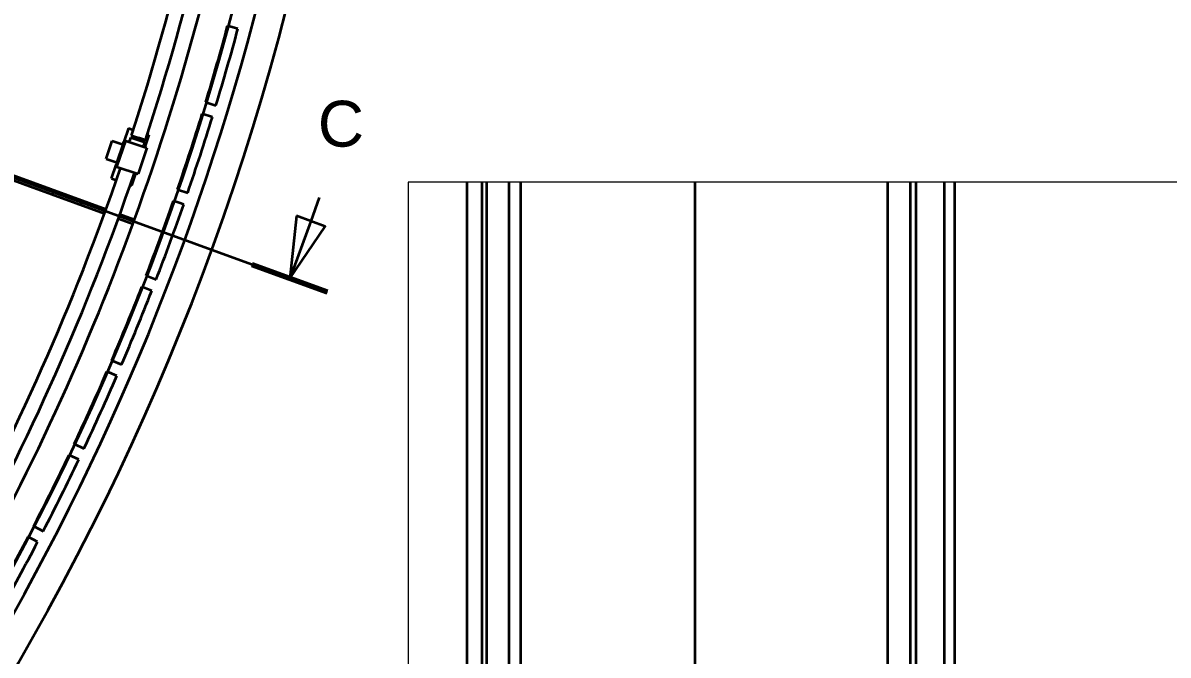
# Model space of a CAD drawing. Header units: millimetres. Extents: x 0 to 42050, y 0 to 29700.
# Drawn here: x 17696 to 21443, y 5364 to 7431 of the extents above; entities that cross this region are included whole.
import ezdxf

# ---------------------------------------------------------------- set-up
doc = ezdxf.new("R2010")
doc.units = ezdxf.units.MM
doc.header["$LTSCALE"] = 50
doc.linetypes.add('CHAIN', pattern=[0.3543, 0.2362, -0.0295, 0.0591, -0.0295])
doc.layers.get('0').update_dxf_attribs({"lineweight": 18})
for name, color, linetype, lineweight in [('Detail Boundary', 7, 'Continuous', 18), ('Section Line', 7, 'CHAIN', 35), ('Visible', 7, 'Continuous', 35)]:
    doc.layers.add(name, color=color, linetype=linetype, lineweight=lineweight)
doc.styles.add('Title', font='arial.ttf')

# ---------------------------------------------------------------- blocks, each defined once
blk = doc.blocks.new('2dTransSection3')
at = {"layer": 'Section Line', "linetype": 'CHAIN', "ltscale": 22.661589}
blk.add_line((373.849, 130.999), (293.487, 160.248), dxfattribs=at)
at = {"layer": 'Section Line', "linetype": 'Continuous'}
for p, q in [((373.321, 137.196), (372.76, 135.652)), ((371.82, 135.994), (371.392, 131.893)), ((372.76, 135.652), (371.392, 131.893)), ((373.699, 135.31), (371.82, 135.994)), ((371.392, 131.893), (373.699, 135.31))]:
    blk.add_line(p, q, dxfattribs=at)
at = {"layer": 'Section Line', "linetype": 'Continuous', "lineweight": 70}
blk.add_line((373.849, 130.999), (368.935, 132.788), dxfattribs=at)
at = {"layer": 'Section Line', "linetype": 'Continuous', "flags": 128}
blk.add_lwpolyline([(371.82, 135.994), (371.392, 131.893), (373.699, 135.31), (371.82, 135.994)], dxfattribs=at)
at = {"layer": 'Section Line'}
blk.add_solid([(371.82, 135.994), (371.392, 131.893), (373.699, 135.31), (371.82, 135.994)], dxfattribs=at)
at = {"layer": 'Section Line', "insert": (373.223, 140.484), "char_height": 3, "attachment_point": 7, "style": 'Title'}
blk.add_mtext('C', dxfattribs=at)
blk = doc.blocks.new('2dTransSymbol1')
at = {"layer": 'Detail Boundary', "flags": 128}
blk.add_lwpolyline([(379.134, 138.197), (379.134, 13.843), (629.363, 13.843), (629.363, 138.197), (379.134, 138.197)], dxfattribs=at)

msp = doc.modelspace()

# ---------------------------------------------------------------- linework, layer by layer
at = {"layer": 'Visible'}
for p, q in [((18399.88, 7412.06), (18366.07, 7421.08)), ((18294.57, 7171.5), (18328.04, 7161.25)), ((18316.32, 7123.01), (18282.86, 7133.25)), ((18041.59, 7086.96), (18026.59, 7042.42)), ((18041.59, 7086.96), (18057.59, 7081.58)), ((17968.87, 6986.94), (17988.66, 7045.7)), ((17988.66, 7045.7), (18020.88, 7034.85)), ((18004.21, 6960.27), (18032.93, 7045.56)), ((18032.93, 7045.56), (18102.11, 7022.27)), ((18049.14, 7055.7), (18095.03, 7040.63)), ((18051.31, 7062.33), (18097.21, 7047.3)), ((18052.6, 7054.56), (18052.37, 7055.67)), ((18054.78, 7061.2), (18053.93, 7060.44)), ((18091.56, 7041.78), (18072.08, 7048.17)), ((18093.74, 7048.43), (18074.26, 7054.82)), ((18093.74, 7048.43), (18093.75, 7048.44)), ((18093.74, 7048.43), (18093.98, 7047.31)), ((18107.93, 7064.63), (18094.85, 7025.77)), ((18103.37, 7066.16), (18107.93, 7064.63)), ((17426.93, 7019.08), (17968.38, 6822.01)), ((18023.72, 7033.89), (18003.94, 6975.13)), ((18006.78, 6974.17), (18026.56, 7032.93)), ((18023.72, 7033.89), (18020.88, 7034.85)), ((18023.72, 7033.89), (18026.59, 7042.42)), ((18026.56, 7032.93), (18028.48, 7038.62)), ((18031.33, 7040.82), (18026.59, 7042.42)), ((18030.37, 7037.98), (18028.48, 7038.62)), ((18102.11, 7022.27), (18073.39, 6936.97)), ((18091.56, 7041.78), (18092.42, 7042.54)), ((18091.56, 7041.77), (18091.56, 7041.78)), ((18094.53, 7024.82), (18094.85, 7025.77)), ((17962.91, 6806.97), (17421.46, 7004.04)), ((17968.87, 6986.94), (18001.09, 6976.09)), ((18003.94, 6975.13), (18001.06, 6966.6)), ((18001.09, 6976.09), (18003.94, 6975.13)), ((18006.78, 6974.17), (18004.87, 6968.49)), ((18006.76, 6967.85), (18004.87, 6968.49)), ((17986.07, 6922.06), (18001.06, 6966.6)), ((18005.8, 6965.01), (18001.06, 6966.6)), ((18004.21, 6960.27), (18073.39, 6936.97)), ((18052.41, 6899.72), (18065.49, 6938.58)), ((18065.49, 6938.58), (18065.81, 6939.53)), ((17986.07, 6922.06), (18002.06, 6916.67)), ((18047.84, 6901.26), (18052.41, 6899.72)), ((18202.34, 6886.43), (18235.41, 6874.98)), ((17890.95, 6850.19), (17883.83, 6835.75)), ((18222.32, 6837.18), (18189.25, 6848.64)), ((18056.08, 6773.06), (18008.3, 6790.45)), ((18013.77, 6805.49), (18061.55, 6788.1)), ((18099.83, 6604.9), (18132.46, 6592.25)), ((18118, 6554.96), (18085.37, 6567.61)), ((17987.15, 6327.28), (18019.31, 6313.45)), ((18003.51, 6276.71), (17971.35, 6290.53)), ((17864.48, 6053.93), (17896.11, 6038.95)), ((17878.98, 6002.8), (17847.35, 6017.78)), ((17731.95, 5785.22), (17763.02, 5769.09)), ((17744.59, 5733.59), (17713.53, 5749.72))]:
    msp.add_line(p, q, dxfattribs=at)
at = {"layer": 'Visible', "color": 9, "true_color": 0xc0c0c0}
for p, q in [((19150.19, 3572.1), (19150.19, 6909.83)), ((19199.26, 3514.65), (19199.26, 6909.83)), ((19213.7, 3502.17), (19213.7, 6909.83)), ((19286.85, 3613.03), (19286.85, 6909.83)), ((19325.37, 3604.83), (19325.37, 6909.83)), ((19895.28, 3727.33), (19895.28, 6909.83)), ((20526.26, 3360.92), (20526.26, 6909.83)), ((20599.42, 3323.33), (20599.42, 6909.83)), ((20618.96, 3313.44), (20618.96, 6909.83)), ((20711.22, 3267.59), (20711.22, 6909.83)), ((20744.87, 3251.21), (20744.87, 6909.83))]:
    msp.add_line(p, q, dxfattribs=at)
at = {"layer": 'Visible'}
msp.add_circle((10400.33, 9568.04), 8250, dxfattribs=at)
for centre, radius, start, end in [((10400.33, 9568.04), 8420, 189.63897, 187.108321), ((10400.33, 9568.04), 8326.9, 263.582685, 174.288022), ((10400.33, 9568.04), 8150, 340.056241, 359.943759), ((10400.33, 9568.04), 8050.85, 341.866319, 351.729482), ((10400.33, 9568.04), 8099.15, 341.866319, 351.731392), ((10400.33, 9568.04), 8250, 343.112726, 344.915853), ((10400.33, 9568.04), 8285, 343.112139, 344.91644), ((10400.33, 9568.04), 8250, 341.031801, 342.834928), ((10400.33, 9568.04), 8285, 341.031214, 342.835515), ((10400.33, 9568.04), 8050.85, 341.711451, 341.816651), ((18057.26, 7056.71), 5, 131.72177, 191.9612), ((18089.09, 7046.27), 5, 311.72177, 11.9612), ((10400.33, 9568.04), 8099.15, 341.709541, 341.816651), ((10400.33, 9568.04), 8050.85, 331.05291, 341.070941), ((10400.33, 9568.04), 8099.15, 331.051, 341.072851), ((10400.33, 9568.04), 7870, 339.941758, 340.058242), ((10400.33, 9568.04), 8250, 338.950876, 340.754003), ((10400.33, 9568.04), 8285, 338.950289, 340.75459), ((10400.33, 9568.04), 8150, 339.943759, 340.056241), ((10400.33, 9568.04), 8150, 320.056241, 339.943759), ((10400.33, 9568.04), 8250, 336.869951, 338.673078), ((10400.33, 9568.04), 8285, 336.869365, 338.673665), ((10400.33, 9568.04), 8250, 334.789027, 336.592153), ((10400.33, 9568.04), 8285, 334.78844, 336.59274), ((10400.33, 9568.04), 8250, 332.708102, 334.511229), ((10400.33, 9568.04), 8285, 332.707515, 334.511815), ((10400.33, 9568.04), 8250, 330.627177, 332.430304), ((10400.33, 9568.04), 8285, 330.62659, 332.43089)]:
    msp.add_arc(centre, radius, start, end, dxfattribs=at)

# ---------------------------------------------------------------- block references
at = {"xscale": 50, "yscale": 50, "zscale": 50}
msp.add_blockref('2dTransSymbol1', (0, 0), dxfattribs=at)
at = {"layer": 'Section Line', "xscale": 50, "yscale": 50, "zscale": 50}
msp.add_blockref('2dTransSection3', (0, 0), dxfattribs=at)

doc.saveas('drawing.dxf')
